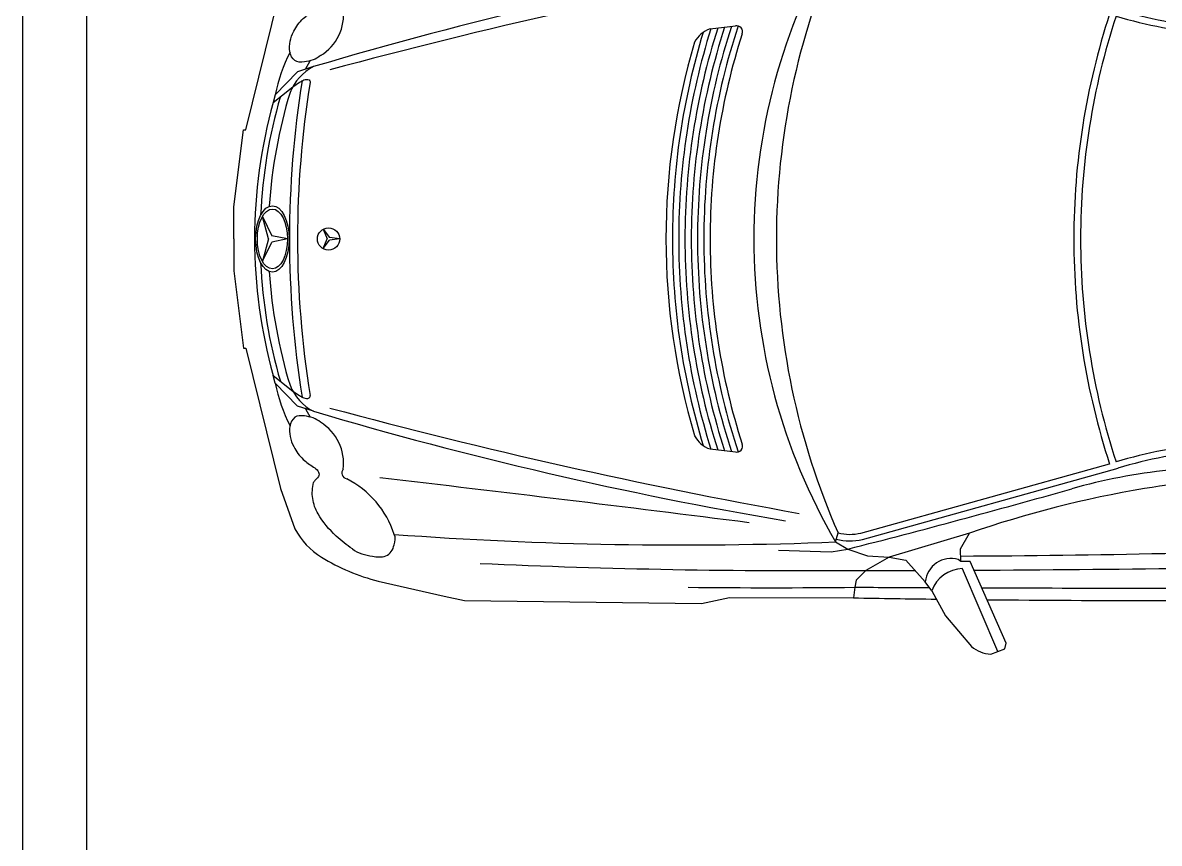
# Model space of a CAD drawing. Header units: inches. Extents: x 591 to 20043, y -1483 to 2716.
# Drawn here: x 1524 to 1630.6, y -731.5 to -654.6 of the extents above; entities that cross this region are included whole.
import ezdxf

# ---------------------------------------------------------------- set-up
doc = ezdxf.new("R2010")
doc.units = ezdxf.units.IN
doc.header["$MEASUREMENT"] = 0
doc.layers.add('SS - Footings_(3)', color=3, linetype='Continuous')
doc.layers.add('SS - Foundation_Wall_(2)', color=2, linetype='Continuous')

# ---------------------------------------------------------------- blocks, each defined once
blk = doc.blocks.new('A$C4DF566E4')
for p, q in [((0.0287, 1.2476), (0.1116, 1.5821)), ((1.1344, 1.4878), (1.1945, 1.495)), ((0.1711, 1.392), (0.1822, 1.4119)), ((0.1522, 1.3859), (0.099, 1.3314)), ((0.19, 1.3982), (0.1522, 1.3859)), ((0.1408, 1.3502), (0.1569, 1.3609)), ((0.0937, 1.313), (0.1408, 1.3502)), ((0.099, 1.3314), (0.0937, 1.313)), ((0, 1.0643), (0.0229, 1.2476)), ((0.0229, 1.2476), (0.0287, 1.2476)), ((0, 0.9881), (0, 1.0643)), ((0.0831, 0.9881), (0.0682, 1.0413)), ((0.0682, 1.0413), (0.0908, 0.9959)), ((0.2126, 1.0111), (0.2222, 0.9881)), ((0.2126, 1.0111), (0.2277, 0.9913)), ((0, 0.9881), (0, 0.9119)), ((0.0831, 0.9881), (0.0682, 0.9349)), ((0.0682, 0.9349), (0.0908, 0.9803)), ((0.1279, 0.9881), (0.0908, 0.9959)), ((0.1279, 0.9881), (0.0908, 0.9803)), ((0.2126, 0.9651), (0.2222, 0.9881)), ((0.2126, 0.9651), (0.2277, 0.9849)), ((0.2524, 0.9881), (0.2277, 0.9913)), ((0.2524, 0.9881), (0.2277, 0.9849)), ((0, 0.9119), (0.0229, 0.7286)), ((0.0229, 0.7286), (0.0287, 0.7286)), ((0.0287, 0.7286), (0.1116, 0.3941)), ((0.0937, 0.6633), (0.1408, 0.626)), ((0.099, 0.6448), (0.0937, 0.6633)), ((0.1522, 0.5903), (0.099, 0.6448)), ((0.1408, 0.626), (0.1569, 0.6154)), ((0.19, 0.578), (0.1522, 0.5903)), ((0.1711, 0.5842), (0.1822, 0.5643)), ((1.1344, 0.4884), (1.1945, 0.4812)), ((1.4933, 0.2882), (2.0858, 0.4526)), ((1.4976, 0.273), (2.1057, 0.4425)), ((0.1116, 0.3941), (0.1455, 0.2983)), ((1.4332, 0.267), (1.439, 0.289)), ((1.7519, 0.2878), (1.5604, 0.2308)), ((1.7305, 0.2509), (1.7519, 0.2878)), ((1.2969, 0.2476), (1.4228, 0.2438)), ((1.4228, 0.2438), (1.4626, 0.2502)), ((1.4332, 0.267), (1.4626, 0.2502)), ((1.4626, 0.2502), (1.5095, 0.2341)), ((1.7316, 0.2204), (1.7305, 0.2509)), ((1.5604, 0.2308), (1.5054, 0.1995)), ((1.5095, 0.2341), (1.5604, 0.2308)), ((1.5604, 0.2308), (1.6004, 0.2235)), ((1.6004, 0.2235), (1.6468, 0.1722)), ((1.7316, 0.2204), (1.7252, 0.2255)), ((1.7534, 0.2204), (1.7316, 0.2204)), ((1.8395, 0.0265), (1.7534, 0.2204)), ((1.5054, 0.1995), (1.4825, 0.1763)), ((1.8194, 0.0063), (1.7355, 0.2035)), ((0.344, 0.1739), (0.5015, 0.138)), ((1.4825, 0.1763), (1.4788, 0.1593)), ((1.6622, 0.1507), (1.6468, 0.1722)), ((0.5015, 0.138), (0.5499, 0.128)), ((1.4788, 0.1593), (1.4755, 0.1341)), ((1.6622, 0.1507), (1.6949, 0.0913)), ((0.5499, 0.128), (1.1141, 0.121)), ((1.1141, 0.121), (1.1805, 0.1346)), ((1.1805, 0.1346), (1.4755, 0.1341)), ((1.6949, 0.0913), (1.7568, 0.0185)), ((1.8025, 0), (1.8363, 0.0125)), ((1.8363, 0.0125), (1.8395, 0.0265))]:
    blk.add_line(p, q)
blk.add_circle((0.2258, 0.9881), 0.0265)
for centre, radius, start, end in [((2.671, 0.9881), 1.4325, 149.7754, 180), ((3.0304, 0.9881), 1.7382, 156.2823, 180), ((2.9293, -7.8565), 9.6516, 99.63699, 106.48827), ((3.704, -11.4775), 13.3288, 100.18744, 105.11154), ((0.1479, 1.5221), 0.1139, 300.9419, 7.0298), ((3.7239, 0.9881), 1.7235, 161.897, 180), ((3.7239, 0.9881), 1.7073, 161.897, 180), ((2.4117, 2.5437), 1.0711, 253.1403, 265.3541), ((2.4117, 2.5437), 1.0554, 253.1403, 265.3541), ((2.7293, 0.9881), 1.6548, 162.3438, 180), ((2.7293, 0.9881), 1.6398, 162.1056, 180), ((2.7293, 0.9881), 1.6249, 161.8626, 180), ((2.7293, 0.9881), 1.6099, 161.6521, 180), ((1.1976, 1.4812), 0.0142, 338.8922, 102.3376), ((2.7293, 0.9881), 1.6847, 163.0334, 180), ((2.7293, 0.9881), 1.6697, 162.5772, 180), ((1.1539, 1.4277), 0.0633, 108.0297, 153.2066), ((2.7293, 0.9881), 1.595, 162.1861, 180), ((2.6677, 0.9881), 1.6385, 163.4008, 180), ((0.4648, 1.261), 0.3726, 152.5649, 169.1167), ((0.2461, 1.2913), 0.1207, 117.6997, 158.0893), ((2.4991, 0.9881), 2.3664, 170.8511, 180), ((2.4991, 0.9881), 2.3471, 170.8765, 180), ((1.2736, 0.9879), 1.2109, 163.7495, 177.3259), ((1.2736, 0.9879), 1.1916, 162.9959, 176.2492), ((1.2711, 0.9879), 1.2214, 164.5642, 179.9891), ((1.2711, 0.9883), 1.2214, 180.0109, 195.4358), ((2.4991, 0.9881), 2.3664, 180, 189.1489), ((2.4991, 0.9881), 2.3471, 180, 189.1235), ((2.6677, 0.9881), 1.6385, 180, 196.5992), ((2.7293, 0.9881), 1.6847, 180, 196.9666), ((2.7293, 0.9881), 1.6697, 180, 197.4228), ((2.7293, 0.9881), 1.6548, 180, 197.6562), ((2.7293, 0.9881), 1.6398, 180, 197.8944), ((2.7293, 0.9881), 1.6249, 180, 198.1374), ((2.7293, 0.9881), 1.6099, 180, 198.3479), ((2.7293, 0.9881), 1.595, 180, 197.8139), ((2.671, 0.9881), 1.4325, 180, 210.2246), ((3.0304, 0.9881), 1.7382, 180, 203.7177), ((3.7239, 0.9881), 1.7235, 180, 198.103), ((3.7239, 0.9881), 1.7073, 180, 198.103), ((1.2736, 0.9883), 1.2109, 182.6741, 196.2505), ((1.2736, 0.9883), 1.1916, 183.7508, 197.0041), ((0.4648, 0.7152), 0.3726, 190.8833, 207.4351), ((0.2461, 0.6849), 0.1207, 201.9107, 242.3003), ((2.9293, 9.8328), 9.6516, 253.51173, 260.36301), ((3.704, 13.4537), 13.3288, 254.88846, 259.81256), ((0.1479, 0.4541), 0.1139, 352.9702, 59.0581), ((1.1539, 0.5485), 0.0633, 206.7934, 251.9703), ((1.1976, 0.4951), 0.0142, 257.6624, 21.1078), ((2.4117, -0.5675), 1.0711, 94.6459, 106.8597), ((2.4117, -0.5675), 1.0554, 94.6459, 106.8597), ((0.2716, 0.4312), 0.014, 139.9116, 259.2854), ((2.3639, -0.8996), 1.3445, 95.8762, 105.9067), ((0.1678, 0.2165), 0.225, 17.734, 63.254), ((-10.837, -95.3147), 96.3856, 82.80945, 83.336107), ((2.6744, -3.0023), 3.4341, 88.7232, 98.4689), ((-3.8932, 21.2318), 21.6544, 284.31969, 285.7797), ((2.6132, -2.2138), 2.6458, 99.6729, 108.9991), ((0.3053, 0.3851), 0.1818, 208.5185, 237.9688), ((1.0697, 9.7059), 9.4459, 265.8255, 272.20509), ((1.4677, 0.396), 0.1265, 254.984, 283.38), ((1.4677, 0.396), 0.1108, 254.984, 283.38), ((1.6091, 28.6445), 28.4111, 270.24605, 272.20577), ((0.4628, 0.6431), 0.484, 238.3521, 255.7867), ((1.7084, 0.1659), 0.062, 74.3153, 174.1297), ((1.3582, 17.3837), 17.1849, 267.42714, 270.49071), ((1.5135, 54.3409), 54.1415, 269.99138, 270.11477), ((1.7376, 0.1233), 0.0803, 91.5011, 160.0306), ((1.5135, 54.3409), 54.1415, 270.26336, 271.32892), ((1.2806, 18.1026), 17.9444, 269.36693, 270.63307), ((2.5271, 218.1972), 218.0404, 269.724547, 269.771258), ((2.5271, 218.1972), 218.0404, 269.803959, 270.005173), ((2.2091, 42.5225), 42.3948, 269.00856, 269.27546), ((2.2091, 42.5225), 42.3948, 269.43848, 270.52102), ((1.8082, 0.0795), 0.0797, 229.8645, 265.9092)]:
    blk.add_arc(centre, radius, start, end)
for major_axis in [(0, -0.0791), (0, -0.0712)]:
    blk.add_ellipse((0.0921, 0.9881), major_axis=major_axis, ratio=0.503646)
for points, start_tangent, end_tangent in [([(0.1339, 1.4339), (0.143, 1.4822), (0.1656, 1.5126), (0.1902, 1.5309)], (-0.207701, 0.978192), (0.828272, 0.560326)), ([(0.2064, 1.4244), (0.1682, 1.4093), (0.1456, 1.4125), (0.1339, 1.4339)], (-0.759925, -0.650011), (-0.198029, 0.980196)), ([(0.1339, 0.5423), (0.143, 0.4941), (0.1656, 0.4636), (0.1902, 0.4453)], (-0.207701, -0.978192), (0.828272, -0.560326)), ([(0.2064, 0.5519), (0.1682, 0.5669), (0.1456, 0.5637), (0.1339, 0.5423)], (-0.759925, 0.650011), (-0.198029, -0.980196)), ([(0.1902, 0.4453), (0.2006, 0.436), (0.2029, 0.4255), (0.1947, 0.415), (0.1902, 0.4087)], (0.845663, -0.533717), (-0.380655, -0.924717)), ([(0.201, 0.3339), (0.188, 0.3702), (0.1902, 0.4087)], (-0.508634, 0.860983), (0.222807, 0.974863)), ([(0.2827, 0.2506), (0.2439, 0.2812), (0.201, 0.3339)], (-0.82479, 0.56544), (-0.493818, 0.869565)), ([(0.2827, 0.2506), (0.3305, 0.2332), (0.3622, 0.2338), (0.3753, 0.244), (0.3821, 0.2604), (0.3821, 0.285)], (0.761003, -0.648748), (-0.486549, 0.873653))]:
    blk.add_spline(points, degree=3, dxfattribs=dict(start_tangent=start_tangent, end_tangent=end_tangent))
for points, start_tangent in [([(0.1569, 1.3609), (0.1644, 1.3652), (0.1762, 1.3674), (0.1816, 1.3646), (0.1817, 1.3603)], (0.847173, 0.531317)), ([(0.1569, 0.6154), (0.1644, 0.611), (0.1762, 0.6088), (0.1816, 0.6116), (0.1817, 0.6159)], (0.847173, -0.531317))]:
    blk.add_spline(points, degree=3, dxfattribs=dict(start_tangent=start_tangent))

msp = doc.modelspace()

# ---------------------------------------------------------------- linework, layer by layer
at = {"layer": 'SS - Footings_(3)'}
msp.add_lwpolyline([(1742.01815, -621.73476), (1742.01815, -841.73476), (1530.01815, -841.73476), (1530.01815, -621.73476)], close=True, dxfattribs=at)
at = {"layer": 'SS - Foundation_Wall_(2)'}
msp.add_lwpolyline([(1748.01815, -615.73476), (1748.01815, -847.73476), (1524.01815, -847.73476), (1524.01815, -615.73476)], close=True, dxfattribs=at)

# ---------------------------------------------------------------- block references
at = {"xscale": 39.3700787401575, "yscale": 39.3700787401575, "zscale": 39.3700787401575}
msp.add_blockref('A$C4DF566E4', (1543.79807, -713.75428), dxfattribs=at)

doc.saveas('drawing.dxf')
